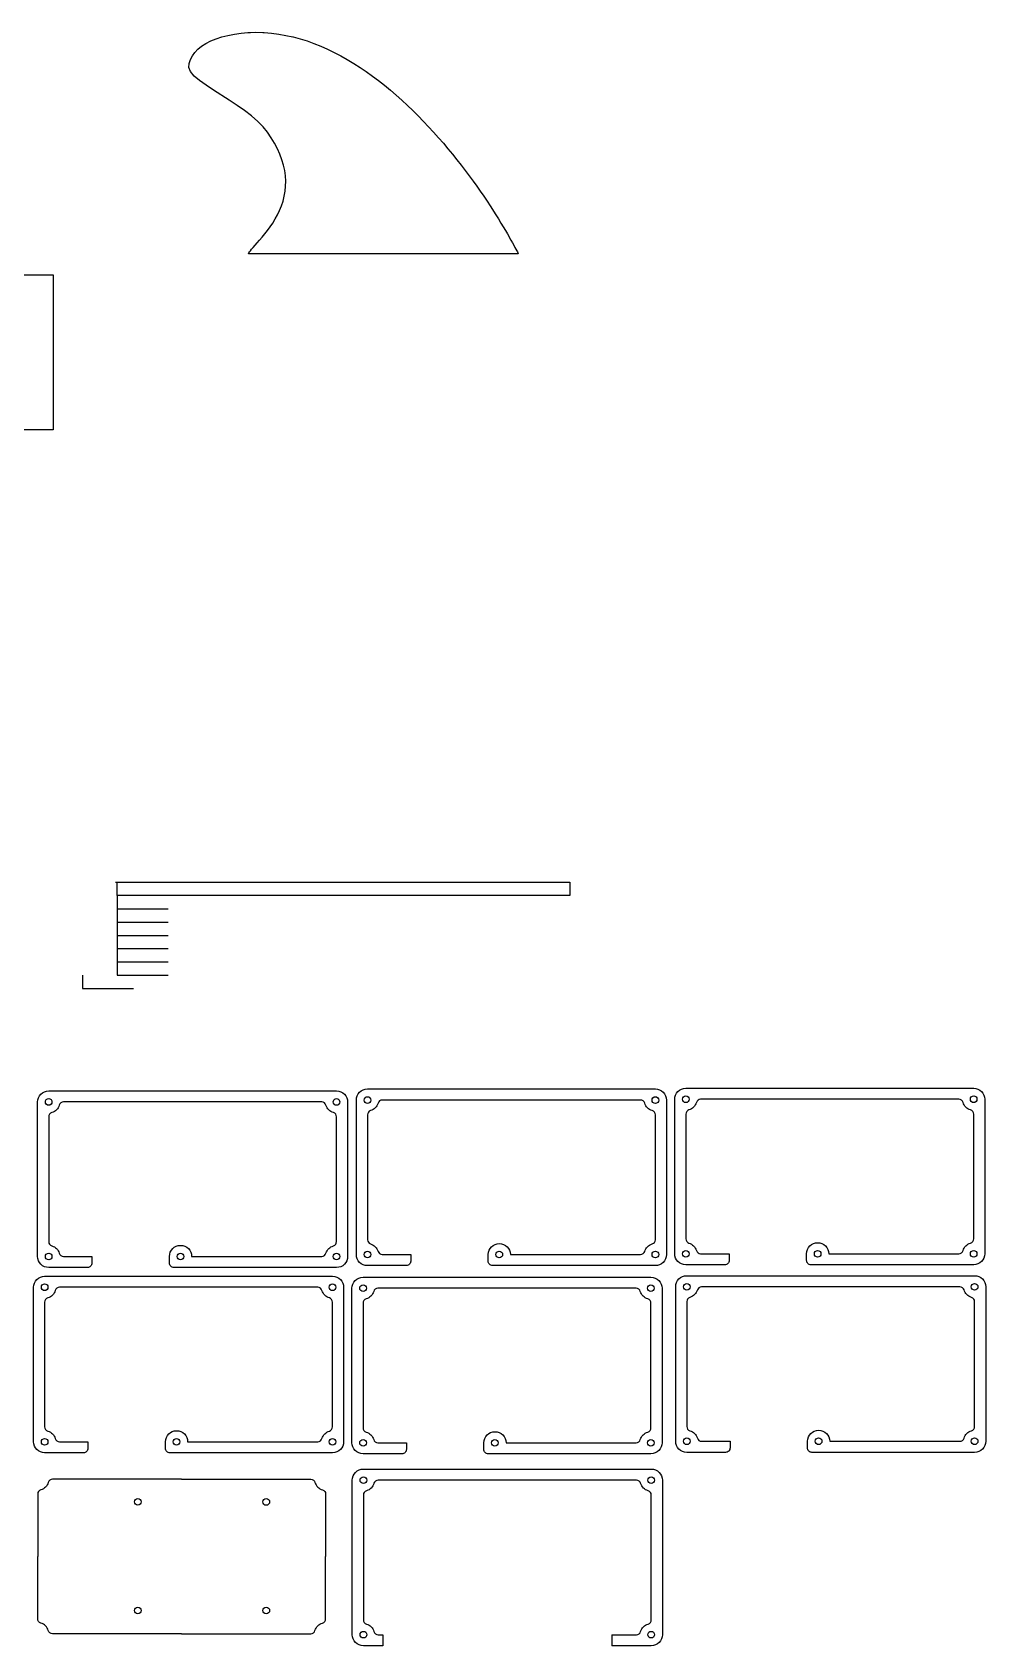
# Model space of a CAD drawing. Header units: inches. Extents: x -487 to 506, y -829 to 95.
# Drawn here: x 75 to 506, y -634 to 95 of the extents above; entities that cross this region are included whole.
import ezdxf

# ---------------------------------------------------------------- set-up
doc = ezdxf.new("R2010")
doc.units = ezdxf.units.IN
doc.header["$MEASUREMENT"] = 0
doc.layers.add('ProfileEdges', color=1, linetype='Continuous')

msp = doc.modelspace()

# ---------------------------------------------------------------- linework, layer by layer
for points in [[(294.47, -5.26), (172.69, -5.26), (172.73, -5.16), (172.87, -4.9), (173.13, -4.49), (173.53, -3.93), (174.09, -3.23), (174.8, -2.39), (175.65, -1.42), (176.63, -0.33), (177.7, 0.89), (178.84, 2.22), (180.04, 3.66), (181.24, 5.21), (182.45, 6.85), (183.62, 8.59), (184.73, 10.42), (185.78, 12.32), (186.72, 14.31), (187.55, 16.36), (188.25, 18.49), (188.8, 20.67), (189.19, 22.91), (189.42, 25.19), (189.47, 27.52), (189.33, 29.89), (189, 32.3), (188.48, 34.73), (187.76, 37.18), (186.85, 39.65), (185.73, 42.13), (184.45, 44.61), (182.96, 47.1), (181.29, 49.58), (179.25, 52.05), (176.83, 54.51), (174.02, 56.94), (170.9, 59.34), (167.53, 61.72), (164, 64.05), (156.83, 68.59), (153.5, 70.78), (150.53, 72.9), (148.12, 74.97), (146.46, 76.96), (145.72, 78.88), (145.91, 80.71), (146.47, 82.46), (147.31, 84.11), (148.43, 85.67), (149.83, 87.12), (151.5, 88.46), (153.42, 89.69), (155.59, 90.8), (158, 91.78), (160.61, 92.64), (163.39, 93.35), (166.31, 93.93), (169.34, 94.35), (172.42, 94.63), (173.55, 94.63), (176.03, 94.74), (179.15, 94.65), (179.59, 94.63), (179.79, 94.63), (183.03, 94.35), (183.08, 94.35), (186.35, 93.93), (189.59, 93.35), (192.67, 92.66), (192.77, 92.64), (195.93, 91.78), (199.1, 90.8), (202.2, 89.69), (205.27, 88.46), (208.31, 87.12), (211.32, 85.67), (214.3, 84.11), (217.25, 82.46), (220.16, 80.71), (223.04, 78.88), (225.84, 76.96), (228.65, 74.97), (231.38, 72.9), (234.07, 70.78), (236.76, 68.59), (239.37, 66.34), (241.91, 64.05), (244.43, 61.72), (246.92, 59.34), (249.33, 56.94), (251.69, 54.51), (254.01, 52.05), (256.28, 49.58), (258.48, 47.1), (260.66, 44.61), (262.75, 42.13), (264.78, 39.65), (266.75, 37.18), (268.68, 34.73), (270.55, 32.3), (272.35, 29.89), (274.07, 27.52), (275.75, 25.19), (277.35, 22.91), (278.9, 20.67), (280.37, 18.49), (281.78, 16.36), (284.36, 12.32), (285.56, 10.42), (286.68, 8.59), (287.72, 6.85), (288.71, 5.21), (289.6, 3.66), (291.19, 0.89), (291.86, -0.33), (292.46, -1.42), (292.98, -2.39), (293.43, -3.23), (293.8, -3.93), (294.09, -4.49), (294.29, -4.9), (294.43, -5.16)], [(84.42, -14.79), (84.42, -84.79), (-55.58, -84.79), (-55.58, -14.79)]]:
    msp.add_lwpolyline(points, close=True)
for points in [[(147.43, -458.15), (147.66, -458.15)], [(291.39, -457.28), (291.62, -457.28)], [(435.14, -456.93), (435.38, -456.93)], [(145.62, -541.84), (145.86, -541.84)], [(289.4, -542.28), (289.64, -542.28)], [(435.58, -541.62), (435.82, -541.62)]]:
    msp.add_lwpolyline(points)
for points in [[(142.47, -558.75), (84.18, -558.75, 0.331679), (82.26, -560.18, -0.253025), (78.9, -563.54, 0.331679), (77.47, -565.46), (77.47, -593.63)], [(142.47, -558.75), (200.76, -558.75, -0.331679), (202.68, -560.18, 0.253025), (206.04, -563.54, -0.331679), (207.47, -565.46), (207.47, -593.63)], [(142.47, -628.52), (84.18, -628.52, -0.331679), (82.26, -627.09, 0.253025), (78.9, -623.73, -0.331679), (77.47, -621.81), (77.47, -593.63)], [(142.47, -628.52), (200.76, -628.52, 0.331679), (202.68, -627.09, -0.253025), (206.04, -623.73, 0.331679), (207.47, -621.81), (207.47, -593.63)]]:
    msp.add_lwpolyline(points, format="xyb")
at = {"layer": 'ProfileEdges'}
for points in [[(112.68, -289.13), (317.8, -289.13), (317.8, -295.13), (113.36, -295.13), (113.36, -289.13)], [(113.36, -295.13), (113.36, -301.13), (136.35, -301.13)], [(113.36, -301.13), (113.36, -307.13), (136.35, -307.13)], [(113.36, -307.13), (113.36, -313.13), (136.35, -313.13)], [(113.36, -313.13), (113.36, -319.13), (136.35, -319.13)], [(113.36, -319.13), (113.36, -325.13), (136.35, -325.13)], [(113.36, -325.13), (113.36, -331.13), (136.35, -331.13)], [(97.72, -331.13), (97.72, -337.13), (120.7, -337.13)], [(233.38, -628.96), (233.38, -633.96)], [(336.76, -628.96), (336.76, -633.96)]]:
    msp.add_lwpolyline(points, dxfattribs=at)
for points in [[(217.43, -422.72), (217.43, -458.15, -0.414214), (212.43, -463.15), (138.97, -463.15, -0.414214), (136.97, -461.15), (136.97, -458.15, -1), (146.97, -458.15), (205.72, -458.15, 0.331679), (207.63, -456.72, -0.253025), (211, -453.36, 0.331679), (212.43, -451.44), (212.43, -423.27), (212.43, -395.09, 0.331679), (211, -393.17, -0.253025), (207.63, -389.81, 0.331679), (205.72, -388.38), (147.43, -388.38), (89.13, -388.38, 0.331679), (87.22, -389.81, -0.253025), (83.85, -393.17, 0.331679), (82.43, -395.09), (82.43, -423.27), (82.43, -451.44, 0.331679), (83.85, -453.36, -0.253025), (87.22, -456.72, 0.331679), (89.13, -458.15), (101.97, -458.15), (101.97, -461.15, -0.414214), (99.97, -463.15), (82.43, -463.15, -0.414214), (77.43, -458.15), (77.43, -423.27), (77.43, -388.38, -0.414214), (82.43, -383.38), (212.43, -383.38, -0.414214), (217.43, -388.38), (217.43, -423.81)], [(361.39, -421.85), (361.39, -457.28, -0.414214), (356.39, -462.28), (282.93, -462.28, -0.414214), (280.93, -460.28), (280.93, -457.28, -1), (290.93, -457.28), (349.68, -457.28, 0.331679), (351.59, -455.85, -0.253025), (354.96, -452.49, 0.331679), (356.39, -450.57), (356.39, -422.39), (356.39, -394.22, 0.331679), (354.96, -392.3, -0.253025), (351.59, -388.94, 0.331679), (349.68, -387.51), (291.39, -387.51), (233.09, -387.51, 0.331679), (231.18, -388.94, -0.253025), (227.81, -392.3, 0.331679), (226.39, -394.22), (226.39, -422.39), (226.39, -450.57, 0.331679), (227.81, -452.49, -0.253025), (231.18, -455.85, 0.331679), (233.09, -457.28), (245.93, -457.28), (245.93, -460.28, -0.414214), (243.93, -462.28), (226.39, -462.28, -0.414214), (221.39, -457.28), (221.39, -422.39), (221.39, -387.51, -0.414214), (226.39, -382.51), (356.39, -382.51, -0.414214), (361.39, -387.51), (361.39, -422.94)], [(505.14, -421.5), (505.14, -456.93, -0.414214), (500.14, -461.93), (426.69, -461.93, -0.414214), (424.69, -459.93), (424.69, -456.93, -1), (434.69, -456.93), (493.43, -456.93, 0.331679), (495.35, -455.5, -0.253025), (498.71, -452.14, 0.331679), (500.14, -450.22), (500.14, -422.04), (500.14, -393.86, 0.331679), (498.71, -391.95, -0.253025), (495.35, -388.58, 0.331679), (493.43, -387.16), (435.14, -387.16), (376.85, -387.16, 0.331679), (374.93, -388.58, -0.253025), (371.57, -391.95, 0.331679), (370.14, -393.86), (370.14, -422.04), (370.14, -450.22, 0.331679), (371.57, -452.14, -0.253025), (374.93, -455.5, 0.331679), (376.85, -456.93), (389.69, -456.93), (389.69, -459.93, -0.414214), (387.69, -461.93), (370.14, -461.93, -0.414214), (365.14, -456.93), (365.14, -422.04), (365.14, -387.16, -0.414214), (370.14, -382.16), (500.14, -382.16, -0.414214), (505.14, -387.16), (505.14, -422.58)], [(215.62, -506.42), (215.62, -541.84, -0.414214), (210.62, -546.84), (137.17, -546.84, -0.414214), (135.17, -544.84), (135.17, -541.84, -1), (145.17, -541.84), (203.91, -541.84, 0.331679), (205.83, -540.41, -0.253025), (209.19, -537.05, 0.331679), (210.62, -535.13), (210.62, -506.96), (210.62, -478.78, 0.331679), (209.19, -476.86, -0.253025), (205.83, -473.5, 0.331679), (203.91, -472.07), (145.62, -472.07), (87.33, -472.07, 0.331679), (85.41, -473.5, -0.253025), (82.05, -476.86, 0.331679), (80.62, -478.78), (80.62, -506.96), (80.62, -535.13, 0.331679), (82.05, -537.05, -0.253025), (85.41, -540.41, 0.331679), (87.33, -541.84), (100.17, -541.84), (100.17, -544.84, -0.414214), (98.17, -546.84), (80.62, -546.84, -0.414214), (75.62, -541.84), (75.62, -506.96), (75.62, -472.07, -0.414214), (80.62, -467.07), (210.62, -467.07, -0.414214), (215.62, -472.07), (215.62, -507.5)], [(359.4, -506.85), (359.4, -542.28, -0.414214), (354.4, -547.28), (280.95, -547.28, -0.414214), (278.95, -545.28), (278.95, -542.28, -1), (288.95, -542.28), (347.69, -542.28, 0.331679), (349.61, -540.85, -0.253025), (352.97, -537.49, 0.331679), (354.4, -535.57), (354.4, -507.39), (354.4, -479.22, 0.331679), (352.97, -477.3, -0.253025), (349.61, -473.94, 0.331679), (347.69, -472.51), (289.4, -472.51), (231.11, -472.51, 0.331679), (229.19, -473.94, -0.253025), (225.83, -477.3, 0.331679), (224.4, -479.22), (224.4, -507.39), (224.4, -535.57, 0.331679), (225.83, -537.49, -0.253025), (229.19, -540.85, 0.331679), (231.11, -542.28), (243.95, -542.28), (243.95, -545.28, -0.414214), (241.95, -547.28), (224.4, -547.28, -0.414214), (219.4, -542.28), (219.4, -507.39), (219.4, -472.51, -0.414214), (224.4, -467.51), (354.4, -467.51, -0.414214), (359.4, -472.51), (359.4, -507.94)], [(505.58, -506.2), (505.58, -541.62, -0.414214), (500.58, -546.62), (427.13, -546.62, -0.414214), (425.13, -544.62), (425.13, -541.62, -1), (435.13, -541.62), (493.88, -541.62, 0.331679), (495.79, -540.2, -0.253025), (499.15, -536.83, 0.331679), (500.58, -534.92), (500.58, -506.74), (500.58, -478.56, 0.331679), (499.15, -476.65, -0.253025), (495.79, -473.28, 0.331679), (493.88, -471.85), (435.58, -471.85), (377.29, -471.85, 0.331679), (375.38, -473.28, -0.253025), (372.01, -476.65, 0.331679), (370.58, -478.56), (370.58, -506.74), (370.58, -534.92, 0.331679), (372.01, -536.83, -0.253025), (375.38, -540.2, 0.331679), (377.29, -541.62), (390.13, -541.62), (390.13, -544.62, -0.414214), (388.13, -546.62), (370.58, -546.62, -0.414214), (365.58, -541.62), (365.58, -506.74), (365.58, -471.85, -0.414214), (370.58, -466.85), (500.58, -466.85, -0.414214), (505.58, -471.85), (505.58, -507.28)], [(233.38, -633.96), (224.55, -633.96, -0.414214), (219.55, -628.96), (219.55, -594.07), (219.55, -559.19, -0.414214), (224.55, -554.19), (354.55, -554.19, -0.414214), (359.55, -559.19), (359.55, -594.61)], [(336.76, -628.96), (347.84, -628.96, 0.331679), (349.76, -627.53, -0.253025), (353.12, -624.16, 0.331679), (354.55, -622.25), (354.55, -594.07), (354.55, -565.89, 0.331679), (353.12, -563.98, -0.253025), (349.76, -560.61, 0.331679), (347.84, -559.19), (289.55, -559.19), (231.26, -559.19, 0.331679), (229.34, -560.61, -0.253025), (225.98, -563.98, 0.331679), (224.55, -565.89), (224.55, -594.07), (224.55, -622.25, 0.331679), (225.98, -624.16, -0.253025), (229.34, -627.53, 0.331679), (231.26, -628.96), (233.38, -628.96)], [(359.55, -593.53), (359.55, -628.96, -0.414214), (354.55, -633.96), (336.76, -633.96)]]:
    msp.add_lwpolyline(points, format="xyb", dxfattribs=at)
for centre in [(226.39, -387.51), (356.39, -387.51), (370.14, -387.16), (500.14, -387.16), (82.43, -388.38), (212.43, -388.38), (82.43, -458.15), (141.97, -458.15), (212.43, -458.15), (226.39, -457.28), (285.93, -457.28), (356.39, -457.28), (370.14, -456.93), (429.69, -456.93), (500.14, -456.93), (80.62, -472.07), (210.62, -472.07), (224.4, -472.51), (354.4, -472.51), (370.58, -471.85), (500.58, -471.85), (80.62, -541.84), (140.17, -541.84), (210.62, -541.84), (224.4, -542.28), (283.95, -542.28), (354.4, -542.28), (370.58, -541.62), (430.13, -541.62), (500.58, -541.62), (224.55, -559.19), (354.55, -559.19), (122.7, -569.01), (180.7, -569.02), (122.7, -618.02), (180.7, -618.02), (224.55, -628.96), (354.55, -628.96)]:
    msp.add_circle(centre, 1.5, dxfattribs=at)

doc.saveas('drawing.dxf')
